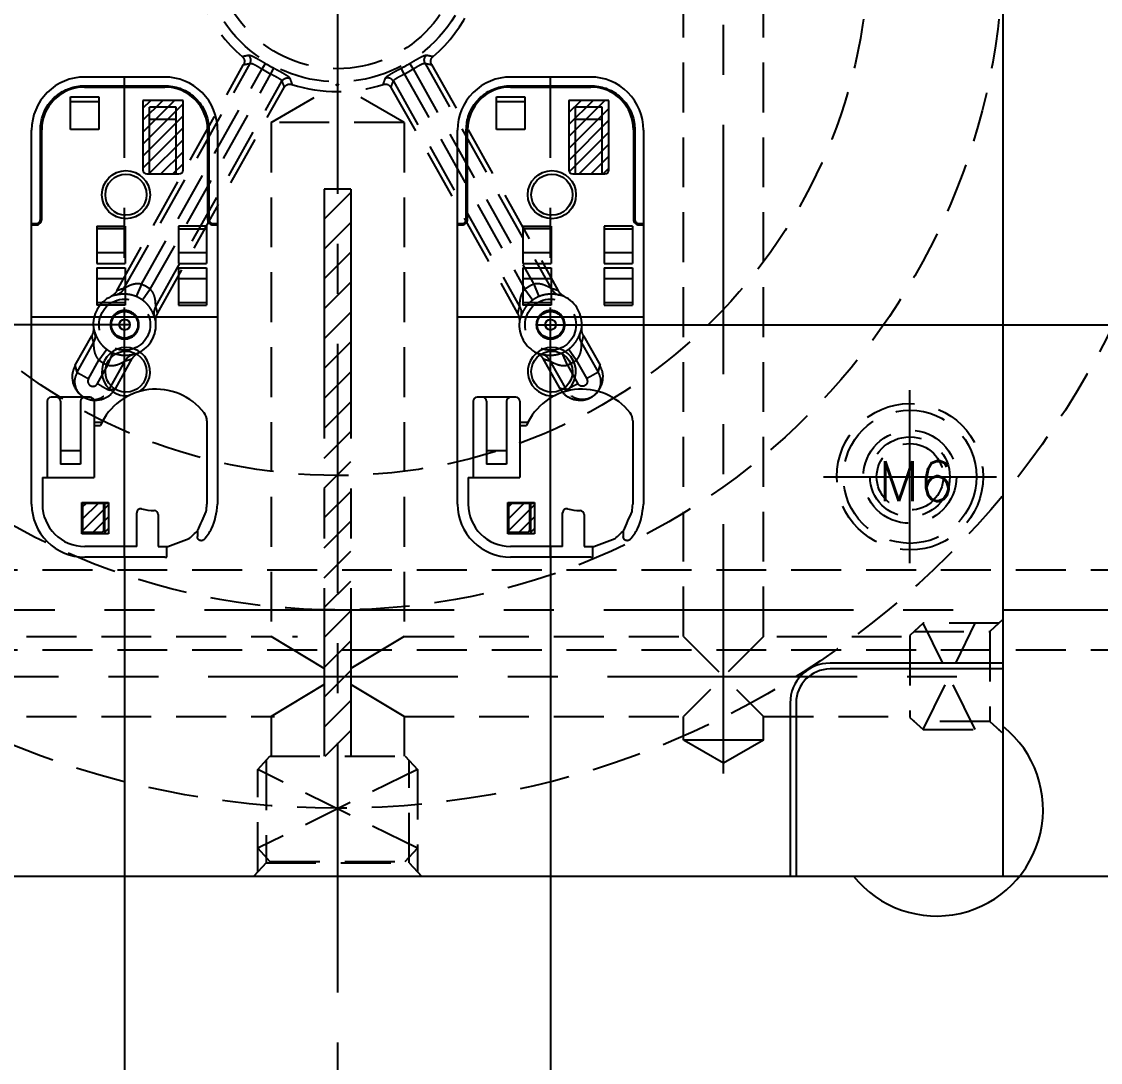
# Model space of a CAD drawing. Header units: millimetres. Extents: x -3459 to 4133, y -535 to 399.
# Drawn here: x 2421.7 to 2502.8, y -30.1 to 48.1 of the extents above; entities that cross this region are included whole.
import ezdxf

# ---------------------------------------------------------------- set-up
doc = ezdxf.new("R2010")
doc.units = ezdxf.units.MM
doc.header["$LTSCALE"] = 15
doc.linetypes.add('CENTER', pattern=[2, 1.25, -0.25, 0.25, -0.25])
doc.linetypes.add('DASHED2', pattern=[0.375, 0.25, -0.125])
for name, color, linetype in [('cl', 1, 'CENTER'), ('cool', 2, 'DASHED2'), ('COOL-1', 7, 'DASHED2'), ('DIM', 1, 'Continuous'), ('main', 4, 'Continuous'), ('PLASTIC', 3, 'Continuous'), ('SCREW', 6, 'DASHED2')]:
    doc.layers.add(name, color=color, linetype=linetype)
doc.styles.add('TXT', font='txt.shx')
doc.dimstyles.new('DIM-P4', dxfattribs={"dimtxt": 4, "dimasz": 3, "dimexe": 1.2, "dimexo": 0, "dimgap": 0.5, "dimtad": 0, "dimzin": 1, "dimdsep": 46, "dimtxsty": 'TXT', "dimcen": 0, "dimclrd": 256, "dimclre": 256, "dimclrt": 256, "dimazin": 0, "dimtfac": 1, "dimtmove": 0, "dimatfit": 3, "dimldrblk": 'CLOSEDBLANK', "dimfxl": 1, "dimtolj": 1, "dimtzin": 0, "dimarcsym": 0})
doc.dimstyles.new('DIM-P4-K', dxfattribs={"dimtxt": 4, "dimasz": 1, "dimexe": 1.2, "dimexo": 0, "dimgap": -0.5, "dimtad": 0, "dimzin": 1, "dimdsep": 46, "dimtxsty": 'TXT', "dimcen": 0, "dimclrd": 256, "dimclre": 256, "dimclrt": 256, "dimazin": 0, "dimtfac": 1, "dimtmove": 0, "dimatfit": 3, "dimldrblk": 'CLOSEDBLANK', "dimfxl": 1, "dimtolj": 1, "dimtzin": 0, "dimarcsym": 0})
pattern_1 = [(45, (2070.4854, 53.92964), (-0.4490128, 0.4490128), [])]

# ---------------------------------------------------------------- blocks, each defined once
blk = doc.blocks.new('A$C412B0363')
at = {"layer": 'cl', "linetype": 'CENTER'}
for p, q in [((-19.039, 35.954), (-19.039, -0.126)), ((-26.023, 17.913), (-12.054, 17.913))]:
    blk.add_line(p, q, dxfattribs=at)
at = {"layer": 'PLASTIC', "linetype": 'ByBlock'}
for p, q in [((-22.219, 35.951), (-22.219, 35.146)), ((-22.06, 35.954), (-16.041, 35.954)), ((-21.551, 35.15), (-22.06, 35.15)), ((-21.551, 32.753), (-21.551, 35.15)), ((-19.946, 35.15), (-19.946, 32.617)), ((-19.946, 35.15), (-16.039, 35.15)), ((-24.501, 33.989), (-24.501, 34.411)), ((-17.833, 31.845), (-17.833, 34.195)), ((-17.833, 34.195), (-15.834, 34.195)), ((-17.531, 31.85), (-17.531, 34.195)), ((-17.246, 34.111), (-15.873, 34.111)), ((-15.873, 34.111), (-15.845, 34.195)), ((-15.873, 31.884), (-15.873, 34.111)), ((-15.834, 34.195), (-15.834, 31.845)), ((-17.447, 31.884), (-17.447, 33.91)), ((-26.023, 3.862), (-26.023, 31.979)), ((-25.219, 25.719), (-25.219, 31.977)), ((-17.531, 31.85), (-17.833, 31.845)), ((-15.834, 31.845), (-17.833, 31.845)), ((-17.447, 31.884), (-17.531, 31.856)), ((-17.447, 31.884), (-15.873, 31.884)), ((-15.834, 31.845), (-15.873, 31.884)), ((-12.858, 29.972), (-12.858, 31.968)), ((-12.054, 31.966), (-12.054, 3.862)), ((-16.739, 24.243), (-16.739, 29.972)), ((-12.858, 29.972), (-16.739, 29.972)), ((-13.221, 24.243), (-13.221, 29.972)), ((-15.734, 24.243), (-15.734, 28.967)), ((-15.734, 28.967), (-14.226, 28.967)), ((-14.226, 24.243), (-14.226, 28.967)), ((-15.734, 27.971), (-14.226, 27.971)), ((-16.739, 26.06), (-17.224, 26.06)), ((-16.739, 25.818), (-17.339, 25.818)), ((-16.437, 23.942), (-13.523, 23.942)), ((-23.076, 17.011), (-25.197, 17.011)), ((-25.197, 14.213), (-25.197, 17.011)), ((-23.076, 16.809), (-25.197, 16.809)), ((-23.076, 14.213), (-23.076, 17.011)), ((-19.076, 14.213), (-19.076, 17.011)), ((-19.076, 17.011), (-16.956, 17.011)), ((-16.956, 16.809), (-19.076, 16.809)), ((-16.956, 14.213), (-16.956, 17.011)), ((-23.076, 15.02), (-25.197, 15.02)), ((-16.956, 15.02), (-19.076, 15.02)), ((-23.076, 14.213), (-25.197, 14.213)), ((-23.076, 13.878), (-25.197, 13.878)), ((-25.197, 11.08), (-25.197, 13.878)), ((-23.076, 11.08), (-23.076, 13.878)), ((-16.956, 14.213), (-19.076, 14.213)), ((-16.956, 13.878), (-19.076, 13.878)), ((-19.076, 11.08), (-19.076, 13.878)), ((-16.956, 11.08), (-16.956, 13.878)), ((-23.076, 13.071), (-25.197, 13.071)), ((-16.956, 13.071), (-19.076, 13.071)), ((-25.672, 10.98), (-26.023, 10.98)), ((-25.672, 10.88), (-26.023, 10.88)), ((-25.672, 10.98), (-25.672, 10.88)), ((-25.27, 10.578), (-25.37, 10.578)), ((-25.37, 3.841), (-25.37, 10.578)), ((-25.27, 3.841), (-25.27, 10.578)), ((-23.076, 11.282), (-25.197, 11.282)), ((-25.197, 11.08), (-23.076, 11.08)), ((-19.036, 11.282), (-16.956, 11.282)), ((-16.956, 11.08), (-19.036, 11.08)), ((-12.808, 10.578), (-12.707, 10.578)), ((-12.808, 10.578), (-12.808, 3.841)), ((-12.707, 10.578), (-12.707, 3.841)), ((-12.406, 10.98), (-12.406, 10.88)), ((-12.054, 10.98), (-12.406, 10.98)), ((-12.054, 10.88), (-12.406, 10.88)), ((-23.424, 6.859), (-23.424, 1.633)), ((-20.711, 7.161), (-23.123, 7.161)), ((-22.922, 7.161), (-22.922, 2.136)), ((-20.912, 7.161), (-20.912, 2.136)), ((-20.409, 1.633), (-20.409, 6.859)), ((-25.27, 3.837), (-25.37, 3.837)), ((-17.109, 3.827), (-14.968, 3.827)), ((-17.109, 1.364), (-17.109, 3.827)), ((-14.968, 3.827), (-14.968, 1.364)), ((-12.808, 3.837), (-12.707, 3.837)), ((-22.922, 3.07), (-20.912, 3.07)), ((-23.424, 1.633), (-20.409, 1.633)), ((-22.922, 2.136), (-20.912, 2.136)), ((-17.109, 1.736), (-14.968, 1.736)), ((-14.968, 1.364), (-17.109, 1.364)), ((-22.062, 0.628), (-22.062, 0.528)), ((-16.019, 0.628), (-22.058, 0.628)), ((-16.019, 0.528), (-22.058, 0.528)), ((-16.015, 0.628), (-16.015, 0.528)), ((-16.041, -0.126), (-22.036, -0.126))]:
    blk.add_line(p, q, dxfattribs=at)
for centre, radius in [((-19.139, 22.014), 1.548), ((-19.139, 8.718), 1.809), ((-19.139, 8.718), 1.548)]:
    blk.add_circle(centre, radius, dxfattribs=at)
for centre, radius, start, end in [((-22.06, 32.107), 3.847, 90, 92.3767), ((-16.039, 31.968), 3.985, 359.97221, 90.02787), ((-22.06, 32.107), 3.043, 90, 94.40105), ((-16.039, 31.968), 3.181, 0, 90), ((-21.25, 32.753), 0.301, 180, 268.22339), ((-21.4, 27.893), 4.561, 76.28026, 88.22339), ((-20.247, 32.617), 0.301, 256.28026, 0), ((-21.4, 27.893), 4.561, 217.6887, 336.30366), ((-24.214, 25.719), 1.005, 180, 217.6887), ((-19.139, 22.014), 1.809, 124.66269, 97.41233), ((-16.437, 24.243), 0.301, 180, 270), ((-16.035, 24.243), 0.301, 270, 360), ((-13.925, 24.243), 0.301, 180, 270), ((-13.523, 24.243), 0.301, 270, 360), ((-25.672, 10.578), 0.402, 359.99996, 90), ((-25.672, 10.578), 0.301, 359.99995, 90), ((-12.406, 10.578), 0.402, 90, 180.00004), ((-12.406, 10.578), 0.301, 90, 180.00005), ((-23.123, 6.859), 0.301, 90, 180), ((-20.711, 6.859), 0.301, 0, 90), ((-22.038, 3.86), 3.985, 179.97192, 270.02816), ((-22.059, 3.839), 3.21, 179.96605, 270.0122), ((-16.039, 3.86), 3.985, 269.97192, 0.02816), ((-16.019, 3.839), 3.21, 269.9878, 0.03395)]:
    blk.add_arc(centre, radius, start, end, dxfattribs=at)
for points in [[(-22.293, 35.141), (-23.897, 34.559)], [(-25.029, 34.61), (-25.57, 33.818), (-26.023, 31.979)], [(-25.029, 34.61), (-24.949, 34.675), (-24.852, 34.709), (-24.747, 34.708), (-24.648, 34.67), (-24.569, 34.602), (-24.518, 34.512), (-24.501, 34.411)], [(-23.897, 34.559), (-24.536, 33.945)], [(-17.447, 33.91), (-17.437, 33.972), (-17.408, 34.028), (-17.364, 34.072), (-17.308, 34.101), (-17.246, 34.111)], [(-24.536, 33.945), (-25.169, 32.522)], [(-25.169, 32.522), (-25.219, 31.977)], [(-19.039, 19.561), (-19.309, 19.526), (-19.563, 19.424), (-19.78, 19.264), (-19.944, 19.065), (-20.052, 18.843), (-20.106, 18.607), (-20.106, 18.365), (-20.052, 18.129), (-19.944, 17.908), (-19.78, 17.709), (-19.563, 17.549), (-19.309, 17.447), (-19.039, 17.412)], [(-19.039, 17.412), (-18.768, 17.447), (-18.514, 17.549), (-18.297, 17.709), (-18.133, 17.908), (-18.025, 18.129), (-17.971, 18.365), (-17.971, 18.607), (-18.025, 18.843), (-18.133, 19.065), (-18.297, 19.264), (-18.514, 19.424), (-18.768, 19.526), (-19.039, 19.561)], [(-22.058, 0.528), (-22.63, 0.578), (-23.186, 0.726), (-23.711, 0.97), (-24.186, 1.302), (-24.597, 1.713), (-24.929, 2.189), (-25.172, 2.713), (-25.32, 3.269), (-25.37, 3.841)], [(-12.707, 3.841), (-12.757, 3.267), (-12.906, 2.71), (-13.149, 2.186), (-13.48, 1.713), (-13.888, 1.304), (-14.362, 0.972), (-14.885, 0.728), (-15.444, 0.578), (-16.019, 0.528)]]:
    blk.add_spline(points, degree=3, dxfattribs=at)
blk = doc.blocks.new('*D175')
at = {"layer": 'DEFPOINTS', "color": 0}
for p in [(2445.485, 53.93), (2495.485, -16.07), (2575.485, -16.07)]:
    blk.add_point(p, dxfattribs=at)
at = {"layer": 'DIM', "lineweight": -2}
blk.add_line((2495.485, -16.07), (2575.485, -16.07), dxfattribs=at)
at = {"layer": 'DIM', "insert": (2582.985, -16.07), "char_height": 4, "attachment_point": 5, "style": 'TXT'}
blk.add_mtext('\\A1;70.00', dxfattribs=at)
blk = doc.blocks.new('_ClosedBlank')
at = {"color": 0, "linetype": 'ByBlock', "lineweight": -2}
for p, q in [((-1, 0.167), (0, 0)), ((-1, 0.167), (-1, -0.167)), ((0, 0), (-1, -0.167))]:
    blk.add_line(p, q, dxfattribs=at)
blk = doc.blocks.new('*D177')
at = {"layer": 'DEFPOINTS', "color": 0}
for p in [(2445.485, 53.93), (2315.485, 38.93), (2346.185, 38.93)]:
    blk.add_point(p, dxfattribs=at)
at = {"layer": 'DIM', "lineweight": -2}
blk.add_line((2346.185, 38.93), (2315.485, 38.93), dxfattribs=at)
at = {"layer": 'DIM', "insert": (2308.319, 38.93), "char_height": 4, "attachment_point": 5, "style": 'TXT'}
blk.add_mtext('\\A1;15.00', dxfattribs=at)
blk = doc.blocks.new('*D178')
at = {"layer": 'DEFPOINTS', "color": 0}
for p in [(2445.485, 53.93), (2536.989, -44.074), (2575.485, -44.074)]:
    blk.add_point(p, dxfattribs=at)
at = {"layer": 'DIM', "lineweight": -2}
blk.add_line((2536.989, -44.074), (2575.485, -44.074), dxfattribs=at)
at = {"layer": 'DIM', "insert": (2583.319, -44.074), "char_height": 4, "attachment_point": 5, "style": 'TXT'}
blk.add_mtext('\\A1;98.00', dxfattribs=at)
blk = doc.blocks.new('*D179')
at = {"layer": 'DEFPOINTS', "color": 0}
for p in [(2445.485, 53.93), (2530.489, -50.574), (2530.489, -101.07)]:
    blk.add_point(p, dxfattribs=at)
at = {"layer": 'DIM', "lineweight": -2}
blk.add_line((2530.489, -50.574), (2530.489, -101.07), dxfattribs=at)
at = {"layer": 'DIM', "insert": (2530.489, -108.904), "char_height": 4, "attachment_point": 5, "rotation": 90, "style": 'TXT'}
blk.add_mtext('\\A1;85.00', dxfattribs=at)
blk = doc.blocks.new('*D180')
at = {"layer": 'DEFPOINTS', "color": 0}
for p in [(2445.485, 53.93), (2576.016, -35.45), (2508.482, -41.071)]:
    blk.add_point(p, dxfattribs=at)
at = {"layer": 'DIM', "lineweight": -2}
for p, q in [((2564.016, -41.071), (2570.016, -35.45)), ((2570.016, -35.45), (2576.016, -35.45)), ((2508.482, -41.071), (2564.016, -41.071))]:
    blk.add_line(p, q, dxfattribs=at)
at = {"layer": 'DIM', "insert": (2583.849, -35.45), "char_height": 4, "attachment_point": 5, "style": 'TXT'}
blk.add_mtext('\\A1;95.00', dxfattribs=at)
blk = doc.blocks.new('*D181')
at = {"layer": 'DEFPOINTS', "color": 0, "linetype": 'ByBlock'}
for p in [(2445.485, 53.93), (2498.482, -51.071), (2498.482, -101.07)]:
    blk.add_point(p, dxfattribs=at)
at = {"layer": 'DIM', "linetype": 'ByBlock', "lineweight": -2}
for p, q in [((2498.482, -51.071), (2498.482, -101.07)), ((2500.982, -101.07), (2495.982, -101.07)), ((2495.982, -101.07), (2495.982, -116.737)), ((2500.982, -116.737), (2500.982, -101.07)), ((2495.982, -116.737), (2500.982, -116.737))]:
    blk.add_line(p, q, dxfattribs=at)
at = {"layer": 'DIM', "linetype": 'ByBlock', "insert": (2498.482, -108.904), "char_height": 4, "attachment_point": 5, "rotation": 90, "style": 'TXT'}
blk.add_mtext('\\A1;53.00', dxfattribs=at)
blk = doc.blocks.new('*D182')
at = {"layer": 'DEFPOINTS', "color": 0}
for p in [(2445.485, 53.93), (2392.488, -51.071), (2392.488, -101.07)]:
    blk.add_point(p, dxfattribs=at)
at = {"layer": 'DIM', "lineweight": -2}
blk.add_line((2392.488, -51.071), (2392.488, -101.07), dxfattribs=at)
at = {"layer": 'DIM', "insert": (2392.488, -108.904), "char_height": 4, "attachment_point": 5, "rotation": 90, "style": 'TXT'}
blk.add_mtext('\\A1;53.00', dxfattribs=at)
blk = doc.blocks.new('*D183')
at = {"layer": 'DEFPOINTS', "color": 0}
for p in [(2445.485, 53.93), (2315.485, -44.074), (2353.982, -44.074)]:
    blk.add_point(p, dxfattribs=at)
at = {"layer": 'DIM', "lineweight": -2}
blk.add_line((2353.982, -44.074), (2315.485, -44.074), dxfattribs=at)
at = {"layer": 'DIM', "insert": (2307.652, -44.074), "char_height": 4, "attachment_point": 5, "style": 'TXT'}
blk.add_mtext('\\A1;98.00', dxfattribs=at)
blk = doc.blocks.new('*D184')
at = {"layer": 'DEFPOINTS', "color": 0}
for p in [(2445.485, 53.93), (2360.482, -50.574), (2360.482, -101.07)]:
    blk.add_point(p, dxfattribs=at)
at = {"layer": 'DIM', "lineweight": -2}
blk.add_line((2360.482, -50.574), (2360.482, -101.07), dxfattribs=at)
at = {"layer": 'DIM', "insert": (2360.482, -108.904), "char_height": 4, "attachment_point": 5, "rotation": 90, "style": 'TXT'}
blk.add_mtext('\\A1;85.00', dxfattribs=at)
blk = doc.blocks.new('*D185')
at = {"layer": 'DEFPOINTS', "color": 0}
for p in [(2445.485, 53.93), (2315.485, -55.07), (2327.985, -55.07)]:
    blk.add_point(p, dxfattribs=at)
at = {"layer": 'DIM', "lineweight": -2}
blk.add_line((2327.985, -55.07), (2315.485, -55.07), dxfattribs=at)
at = {"layer": 'DIM', "insert": (2306.652, -55.07), "char_height": 4, "attachment_point": 5, "style": 'TXT'}
blk.add_mtext('\\A1;109.00', dxfattribs=at)
blk = doc.blocks.new('*D186')
at = {"layer": 'DEFPOINTS', "color": 0}
for p in [(2445.485, 53.93), (2315.146, -37.78), (2385.988, -41.071)]:
    blk.add_point(p, dxfattribs=at)
at = {"layer": 'DIM', "lineweight": -2}
for p, q in [((2321.146, -37.78), (2315.146, -37.78)), ((2327.146, -41.071), (2321.146, -37.78)), ((2385.988, -41.071), (2327.146, -41.071))]:
    blk.add_line(p, q, dxfattribs=at)
at = {"layer": 'DIM', "insert": (2307.313, -37.78), "char_height": 4, "attachment_point": 5, "style": 'TXT'}
blk.add_mtext('\\A1;95.00', dxfattribs=at)
blk = doc.blocks.new('*D187')
at = {"layer": 'DEFPOINTS', "color": 0}
for p in [(2445.485, 53.93), (2470.485, -56.07), (2575.485, -56.07)]:
    blk.add_point(p, dxfattribs=at)
at = {"layer": 'DIM', "lineweight": -2}
blk.add_line((2470.485, -56.07), (2575.485, -56.07), dxfattribs=at)
at = {"layer": 'DIM', "insert": (2583.652, -56.07), "char_height": 4, "attachment_point": 5, "style": 'TXT'}
blk.add_mtext('\\A1;110.00', dxfattribs=at)
blk = doc.blocks.new('*D189')
at = {"layer": 'DEFPOINTS', "color": 0}
for p in [(2445.485, 53.93), (2545.485, 3.93), (2575.485, 3.93)]:
    blk.add_point(p, dxfattribs=at)
at = {"layer": 'DIM', "lineweight": -2}
blk.add_line((2545.485, 3.93), (2575.485, 3.93), dxfattribs=at)
at = {"layer": 'DIM', "insert": (2582.985, 3.93), "char_height": 4, "attachment_point": 5, "style": 'TXT'}
blk.add_mtext('\\A1;50.00', dxfattribs=at)
blk = doc.blocks.new('*D192')
at = {"layer": 'DEFPOINTS', "color": 0}
for p in [(2445.485, 53.93), (2370.485, 27.872), (2370.485, -101.07)]:
    blk.add_point(p, dxfattribs=at)
at = {"layer": 'DIM', "lineweight": -2}
blk.add_line((2370.485, 27.872), (2370.485, -101.07), dxfattribs=at)
at = {"layer": 'DIM', "insert": (2370.485, -108.904), "char_height": 4, "attachment_point": 5, "rotation": 90, "style": 'TXT'}
blk.add_mtext('\\A1;75.00', dxfattribs=at)
blk = doc.blocks.new('*D193')
at = {"layer": 'DEFPOINTS', "color": 0}
for p in [(2445.485, 53.93), (2520.485, 27.872), (2520.485, -101.07)]:
    blk.add_point(p, dxfattribs=at)
at = {"layer": 'DIM', "lineweight": -2}
blk.add_line((2520.485, 27.872), (2520.485, -101.07), dxfattribs=at)
at = {"layer": 'DIM', "insert": (2520.485, -108.904), "char_height": 4, "attachment_point": 5, "rotation": 90, "style": 'TXT'}
blk.add_mtext('\\A1;75.00', dxfattribs=at)
blk = doc.blocks.new('*D196')
at = {"layer": 'DEFPOINTS', "color": 0, "linetype": 'ByBlock'}
for p in [(2445.485, 53.93), (2460.486, 25.357), (2575.485, 25.357)]:
    blk.add_point(p, dxfattribs=at)
at = {"layer": 'DIM', "linetype": 'ByBlock', "lineweight": -2}
for p, q in [((2592.485, 27.857), (2575.485, 27.857)), ((2575.485, 27.857), (2575.485, 22.857)), ((2592.485, 22.857), (2592.485, 27.857)), ((2460.486, 25.357), (2575.485, 25.357)), ((2575.485, 22.857), (2592.485, 22.857))]:
    blk.add_line(p, q, dxfattribs=at)
at = {"layer": 'DIM', "linetype": 'ByBlock', "insert": (2583.985, 25.357), "char_height": 4, "attachment_point": 5, "style": 'TXT'}
blk.add_mtext('\\A1;28.57', dxfattribs=at)
blk = doc.blocks.new('*D197')
at = {"layer": 'DEFPOINTS', "color": 0}
for p in [(2445.485, 53.93), (2315.485, 25.357), (2429.886, 25.357)]:
    blk.add_point(p, dxfattribs=at)
at = {"layer": 'DIM', "lineweight": -2}
blk.add_line((2429.886, 25.357), (2315.485, 25.357), dxfattribs=at)
at = {"layer": 'DIM', "insert": (2306.985, 25.357), "char_height": 4, "attachment_point": 5, "style": 'TXT'}
blk.add_mtext('\\A1;28.57', dxfattribs=at)
blk = doc.blocks.new('*D201')
at = {"layer": 'DEFPOINTS', "color": 0, "linetype": 'ByBlock'}
for p in [(2445.485, 53.93), (2429.485, 7.89), (2429.485, -101.07)]:
    blk.add_point(p, dxfattribs=at)
at = {"layer": 'DIM', "linetype": 'ByBlock', "lineweight": -2}
for p, q in [((2429.485, 7.89), (2429.485, -101.07)), ((2431.985, -101.07), (2426.985, -101.07)), ((2426.985, -101.07), (2426.985, -115.404)), ((2431.985, -115.404), (2431.985, -101.07)), ((2426.985, -115.404), (2431.985, -115.404))]:
    blk.add_line(p, q, dxfattribs=at)
at = {"layer": 'DIM', "linetype": 'ByBlock', "insert": (2429.485, -108.237), "char_height": 4, "attachment_point": 5, "rotation": 90, "style": 'TXT'}
blk.add_mtext('\\A1;16.00', dxfattribs=at)
blk = doc.blocks.new('*D202')
at = {"layer": 'DEFPOINTS', "color": 0}
for p in [(2445.485, 53.93), (2461.485, 8.694), (2461.485, -101.07)]:
    blk.add_point(p, dxfattribs=at)
at = {"layer": 'DIM', "lineweight": -2}
blk.add_line((2461.485, 8.694), (2461.485, -101.07), dxfattribs=at)
at = {"layer": 'DIM', "insert": (2461.485, -108.237), "char_height": 4, "attachment_point": 5, "rotation": 90, "style": 'TXT'}
blk.add_mtext('\\A1;16.00', dxfattribs=at)

msp = doc.modelspace()

# ---------------------------------------------------------------- hatches: boundary and pattern name
at = {"layer": 'cool', "linetype": 'ByBlock'}
h = msp.add_hatch(dxfattribs=at)
h.set_pattern_fill('ANSI31', color=256, scale=0.5, style=0)
edge = h.paths.add_edge_path()
edge.add_line((2446.4854, 35.5518), (2444.4854, 35.5518))
edge.add_line((2444.4854, 35.5518), (2444.4854, -7.0704))
edge.add_line((2446.4854, 35.5518), (2446.4854, -7.0704))
at = {"layer": 'main', "linetype": 'ByBlock'}
h = msp.add_hatch(dxfattribs=at)
h.set_pattern_fill('ANSI31', color=256, scale=0.2, style=0)
h.set_pattern_definition(pattern_1)
edge = h.paths.add_edge_path()
edge.add_line((2433.871, 42.2107), (2430.856, 42.2107))
edge.add_line((2430.856, 42.2107), (2430.856, 36.9847))
edge.add_arc((2431.1575, 36.9847), 0.3015, 180, 270)
edge.add_line((2431.1575, 36.6832), (2433.5695, 36.6832))
edge.add_arc((2433.5695, 36.9847), 0.3015, 270, 360)
edge.add_line((2433.871, 36.9847), (2433.871, 42.2107))
h = msp.add_hatch(dxfattribs=at)
h.set_pattern_fill('ANSI31', color=256, scale=0.2, style=0)
h.set_pattern_definition(pattern_1)
edge = h.paths.add_edge_path()
edge.add_line((2465.871, 36.9847), (2465.871, 42.2107))
edge.add_line((2465.871, 42.2107), (2462.856, 42.2107))
edge.add_line((2462.856, 42.2107), (2462.856, 36.9847))
edge.add_arc((2463.1575, 36.9847), 0.3015, 180, 270)
edge.add_line((2463.1575, 36.6832), (2465.5695, 36.6832))
edge.add_arc((2465.5695, 36.9847), 0.3015, 270, 360)
h = msp.add_hatch(dxfattribs=at)
h.set_pattern_fill('ANSI31', color=256, scale=0.2, style=0)
h.set_pattern_definition([(225, (2820.3872, 52.8107), (0.4490128, -0.4490128), [])])
h.paths.add_polyline_path([(2428.2793, 9.6487), (2426.3196, 9.6487), (2426.3196, 11.9602), (2428.2793, 11.9602)])
edge = h.paths.add_edge_path()
edge.add_line((2428.1811, 10.8412), (2426.2214, 10.8412))
h = msp.add_hatch(dxfattribs=at)
h.set_pattern_fill('ANSI31', color=256, scale=0.2, style=0)
h.set_pattern_definition([(225, (2852.3872, 52.8107), (0.4490128, -0.4490128), [])])
h.paths.add_polyline_path([(2460.2793, 9.6487), (2458.3196, 9.6487), (2458.3196, 11.9602), (2460.2793, 11.9602)])
edge = h.paths.add_edge_path()
edge.add_line((2460.1811, 10.8412), (2458.2214, 10.8412))

# ---------------------------------------------------------------- linework, layer by layer
at = {"layer": 'cl'}
msp.add_line((2445.4854, 203.9296), (2445.4854, -96.0704), dxfattribs=at)
at = {"layer": 'cool', "linetype": 'CENTER'}
for p, q in [((2474.4854, -8.3704), (2474.4854, 123.9296)), ((2444.4854, 35.5518), (2444.4854, -7.0704)), ((2446.4854, 35.5518), (2446.4854, -7.0704)), ((2405.7709, -1.0704), (2495.4854, -1.0704)), ((2477.4854, -5.8533), (2471.4854, -5.8533)), ((2471.5341, -5.8533), (2474.4854, -7.5572)), ((2477.4854, -5.8533), (2474.4854, -7.5853))]:
    msp.add_line(p, q, dxfattribs=at)
at = {"layer": 'cool'}
for p, q in [((2471.4854, 1.9296), (2471.4854, 105.9296)), ((2477.4854, 1.9296), (2477.4854, 105.9296)), ((2440.4854, 40.5471), (2445.4854, 43.4339)), ((2450.4854, 40.5471), (2445.4854, 43.4339)), ((2450.4854, 40.5471), (2440.4854, 40.5471)), ((2440.4854, 40.5471), (2440.4854, 1.9296)), ((2450.4854, 40.5471), (2450.4854, 1.9296)), ((2446.4854, 35.5518), (2444.4854, 35.5518)), ((2489.4854, 2.9281), (2488.4854, 2.0081)), ((2489.4854, -5.0689), (2493.3854, 2.9281)), ((2495.1854, 2.9281), (2489.4854, 2.9281)), ((2493.3854, -5.0689), (2489.4854, 2.9281)), ((2495.4854, 3.2281), (2494.4854, 2.3081)), ((2416.4854, 1.9296), (2440.4854, 1.9296)), ((2442.09, 1.9296), (2442.4854, 1.9296)), ((2450.4854, 1.9296), (2471.4854, 1.9296)), ((2477.4854, 1.9296), (2471.4854, -4.0704)), ((2471.4854, 1.9296), (2477.4854, -4.0704)), ((2478.4854, 1.9296), (2488.4854, 1.9296)), ((2488.4854, 2.0081), (2488.4854, -4.1489)), ((2488.7854, 2.3081), (2494.4854, 2.3081)), ((2494.4854, 2.3081), (2494.4854, -4.4489)), ((2416.4854, -4.0704), (2440.7439, -4.0704)), ((2440.4854, -4.0704), (2440.4854, -7.0704)), ((2450.4854, -4.0704), (2471.4854, -4.0704)), ((2450.4854, -4.0704), (2450.4854, -7.0704)), ((2471.4854, -5.8533), (2471.4854, -4.0704)), ((2477.4854, -4.0704), (2488.4854, -4.0704)), ((2477.4854, -5.8533), (2477.4854, -4.0704)), ((2488.4854, -4.1489), (2489.4854, -5.0689)), ((2494.4854, -4.4489), (2488.7854, -4.4489)), ((2494.4854, -4.4489), (2495.4854, -5.3689)), ((2489.4854, -5.0689), (2495.1854, -5.0689)), ((2439.4869, -8.0704), (2440.4069, -7.0704)), ((2440.4069, -7.0704), (2450.5639, -7.0704)), ((2450.5639, -7.0704), (2451.4839, -8.0704)), ((2451.4839, -8.0704), (2439.4869, -13.9704)), ((2439.4869, -15.7704), (2439.4869, -8.0704)), ((2451.4839, -13.9704), (2439.4869, -8.0704)), ((2440.1069, -7.3704), (2440.1069, -15.0704)), ((2450.8639, -15.0704), (2450.8639, -7.3704)), ((2451.4839, -8.0704), (2451.4839, -15.7704)), ((2439.4869, -13.9704), (2440.4069, -14.9704)), ((2450.5639, -14.9704), (2451.4839, -13.9704)), ((2440.1069, -15.0704), (2439.1869, -16.0704)), ((2440.1069, -15.0704), (2450.8639, -15.0704)), ((2440.4069, -14.9704), (2450.5639, -14.9704)), ((2450.8639, -15.0704), (2451.7839, -16.0704))]:
    msp.add_line(p, q, dxfattribs=at)
at = {"layer": 'cool', "linetype": 'ByBlock'}
for p, q in [((2444.4854, -0.4704), (2440.4854, 1.9296)), ((2450.4854, 1.9296), (2446.4854, -0.4704)), ((2444.4854, -1.6704), (2440.4854, -4.0704)), ((2450.4854, -4.0704), (2446.4854, -1.6704))]:
    msp.add_line(p, q, dxfattribs=at)
at = {"layer": 'COOL-1'}
for p, q in [((2361.4423, 6.9296), (2529.5285, 6.9296)), ((2361.4423, 0.9296), (2529.5285, 0.9296))]:
    msp.add_line(p, q, dxfattribs=at)
at = {"layer": 'COOL-1', "linetype": 'CENTER'}
msp.add_line((2345.4854, 3.9296), (2545.4854, 3.9296), dxfattribs=at)
at = {"layer": 'main', "linetype": 'DASHED2'}
for p, q in [((2428.907, 27.9081), (2438.4233, 44.8995)), ((2429.4351, 28.0667), (2438.9138, 44.9908)), ((2439.807, 44.5702), (2440.0624, 44.9912)), ((2440.4735, 44.1971), (2440.6989, 44.6348)), ((2450.4992, 44.198), (2450.2737, 44.6358)), ((2451.1656, 44.5713), (2450.9101, 44.9923)), ((2452.0587, 44.9922), (2461.5386, 28.0659)), ((2452.5491, 44.9009), (2462.0672, 27.9065)), ((2430.7474, 28.3944), (2439.807, 44.5702)), ((2431.4138, 28.0211), (2440.4735, 44.1971)), ((2450.4992, 44.198), (2459.5588, 28.0224)), ((2451.1656, 44.5713), (2460.2254, 28.3952)), ((2431.82, 26.731), (2441.2989, 43.6554)), ((2431.9606, 26.1978), (2441.4772, 43.1895)), ((2449.4956, 43.1902), (2459.0105, 26.2015)), ((2449.674, 43.6562), (2459.1516, 26.7339)), ((2430.7474, 28.3944), (2430.3635, 27.4711)), ((2460.2254, 28.3952), (2460.6087, 27.4717)), ((2431.4138, 28.0211), (2430.8272, 27.2114)), ((2459.5588, 28.0224), (2460.1449, 27.2123)), ((2425.7705, 22.3079), (2427.0102, 24.5213)), ((2463.961, 24.525), (2465.2022, 22.3089)), ((2425.9147, 21.781), (2427.1508, 23.9881)), ((2427.557, 22.698), (2428.1436, 23.5077)), ((2463.4155, 22.6993), (2462.8284, 23.5086)), ((2463.8208, 23.9911), (2465.058, 21.7821)), ((2426.7748, 21.3014), (2427.557, 22.698)), ((2428.2234, 22.3248), (2428.6073, 23.248)), ((2428.8241, 20.5976), (2430.0638, 22.8111)), ((2460.9103, 22.8095), (2462.1485, 20.5986)), ((2462.7493, 22.3256), (2462.3648, 23.2486)), ((2463.4155, 22.6993), (2464.1981, 21.3021)), ((2425.9147, 21.781), (2425.7705, 22.3079)), ((2427.4501, 20.944), (2428.2234, 22.3248)), ((2428.2996, 20.4453), (2429.5357, 22.6524)), ((2461.438, 22.6516), (2462.6731, 20.4464)), ((2462.7493, 22.3256), (2463.5424, 20.9096)), ((2465.058, 21.7821), (2465.2022, 22.3089)), ((2428.2996, 20.4453), (2428.8241, 20.5976)), ((2462.6731, 20.4464), (2462.1485, 20.5986))]:
    msp.add_line(p, q, dxfattribs=at)
at = {"layer": 'main', "linetype": 'ByBlock'}
for p, q in [((2433.871, 42.2107), (2430.856, 42.2107)), ((2430.856, 42.2107), (2430.856, 36.9847)), ((2433.871, 36.9847), (2433.871, 42.2107)), ((2465.871, 42.2107), (2462.856, 42.2107)), ((2462.856, 42.2107), (2462.856, 36.9847)), ((2465.871, 36.9847), (2465.871, 42.2107)), ((2431.1575, 36.6832), (2433.5695, 36.6832)), ((2463.1575, 36.6832), (2465.5695, 36.6832)), ((2495.4854, -0.0704), (2482.4854, -0.0704)), ((2495.4854, -0.5104), (2482.4854, -0.5104)), ((2479.4854, -3.0704), (2479.4854, -16.0704)), ((2479.9254, -3.0704), (2479.9254, -16.0704))]:
    msp.add_line(p, q, dxfattribs=at)
for points in [[(2395.4854, -16.0704), (2495.4854, -16.0704), (2495.4854, 123.9296), (2395.4854, 123.9296)], [(2428.2793, 9.6487), (2426.3196, 9.6487), (2426.3196, 11.9602), (2428.2793, 11.9602)], [(2460.2793, 9.6487), (2458.3196, 9.6487), (2458.3196, 11.9602), (2460.2793, 11.9602)]]:
    msp.add_lwpolyline(points, close=True, dxfattribs=at)
at = {"layer": 'main', "linetype": 'DASHED2'}
for centre, radius in [((2445.4854, 53.9296), 64.9), ((2445.4854, 53.9296), 50), ((2445.4854, 53.9296), 39.9), ((2445.4854, 53.9296), 10.3207), ((2445.4854, 53.9296), 9.3359), ((2429.4854, 25.3596), 1.92), ((2461.4854, 25.3596), 1.92)]:
    msp.add_circle(centre, radius, dxfattribs=at)
at = {"layer": 'main', "linetype": 'ByBlock'}
for centre, radius in [((2429.4865, 25.3574), 1), ((2461.4865, 25.3574), 1), ((2429.4865, 25.3574), 0.4), ((2461.4865, 25.3574), 0.4)]:
    msp.add_circle(centre, radius, dxfattribs=at)
at = {"layer": 'main', "linetype": 'DASHED2'}
for centre, radius, start, end in [((2445.4854, 53.9296), 11.0566, 130.442371, 229.557629), ((2445.4854, 53.9296), 11.0566, 310.453223, 49.557629), ((2445.4854, 53.9296), 10.4548, 238.754387, 242.753), ((2445.4854, 53.9296), 10.4548, 297.258237, 301.25685), ((2445.4854, 53.9296), 10.9472, 238.754387, 242.753), ((2445.4854, 53.9296), 10.9472, 297.258237, 301.25685), ((2445.4854, 53.9296), 11.0566, 251.949373, 288.061478), ((2429.4854, 25.3596), 3.2867, 54.075163, 67.420987), ((2461.4854, 25.3596), 3.2867, 112.541351, 125.887178), ((2429.4854, 25.3596), 2.3564, 116.139434, 185.356753), ((2429.4854, 25.3596), 2.2869, 54.075163, 67.420987), ((2461.4854, 25.3596), 2.2869, 112.541351, 125.887178), ((2461.4854, 25.3596), 2.3564, 354.707694, 63.796156), ((2429.4854, 25.3596), 2.3564, 296.139363, 5.356847), ((2461.4854, 25.3596), 2.3564, 174.578809, 243.925041), ((2429.4854, 25.3596), 2.2869, 234.075163, 247.420987), ((2461.4854, 25.3596), 2.2869, 292.616671, 305.962498), ((2429.4854, 25.3596), 3.2867, 234.075163, 247.420987), ((2461.4854, 25.3596), 3.2867, 292.616671, 305.962498)]:
    msp.add_arc(centre, radius, start, end, dxfattribs=at)
at = {"layer": 'main', "linetype": 'ByBlock'}
for centre, radius, start, end in [((2431.1575, 36.9847), 0.3015, 180, 270), ((2433.5695, 36.9847), 0.3015, 270, 0), ((2463.1575, 36.9847), 0.3015, 180, 270), ((2465.5695, 36.9847), 0.3015, 270, 0), ((2482.4854, -3.0704), 3, 90, 180), ((2482.4854, -3.0704), 2.56, 90, 180), ((2490.4854, -11.0704), 8, 218.682187, 51.317813)]:
    msp.add_arc(centre, radius, start, end, dxfattribs=at)
at = {"layer": 'main', "linetype": 'DASHED2'}
for points in [[(2438.3131, 45.5148), (2438.4753, 45.5479), (2438.6353, 45.5813), (2438.7929, 45.615)], [(2438.3131, 45.5148), (2438.4463, 45.3353), (2438.4861, 45.1161), (2438.4233, 44.8995)], [(2438.7929, 45.615), (2438.9682, 45.5849), (2439.22, 45.473), (2439.504, 45.32), (2439.7917, 45.1535), (2440.0624, 44.9912)], [(2438.9138, 44.9908), (2438.9716, 45.2098), (2438.9283, 45.4333), (2438.7929, 45.6149)], [(2450.9101, 44.9923), (2451.1795, 45.1538), (2451.4664, 45.32), (2451.7507, 45.4734), (2452.0031, 45.5857), (2452.1795, 45.6163)], [(2452.0587, 44.9922), (2452.0009, 45.2112), (2452.0442, 45.4347), (2452.1795, 45.6163)], [(2452.1795, 45.6163), (2452.3421, 45.5815), (2452.502, 45.5482), (2452.6593, 45.5162)], [(2452.5491, 44.9009), (2452.4865, 45.1153), (2452.5252, 45.3344), (2452.6592, 45.5162)], [(2438.4233, 44.8995), (2438.589, 44.9295), (2438.7525, 44.96), (2438.9138, 44.9908)], [(2438.9138, 44.9908), (2439.0441, 44.9846), (2439.2225, 44.9118), (2439.4204, 44.8051), (2439.6198, 44.6865), (2439.807, 44.5702)], [(2440.6989, 44.6348), (2440.9773, 44.4895), (2441.269, 44.3317), (2441.5483, 44.1694), (2441.776, 44.0129), (2441.8942, 43.8785)], [(2449.0786, 43.8792), (2449.1959, 44.0129), (2449.4228, 44.1692), (2449.7016, 44.3314), (2449.9939, 44.4897), (2450.2737, 44.6358)], [(2451.1656, 44.5713), (2451.3518, 44.6871), (2451.5507, 44.8055), (2451.7488, 44.9125), (2451.9277, 44.9857), (2452.0587, 44.9922)], [(2452.0587, 44.9922), (2452.225, 44.9604), (2452.3885, 44.93), (2452.5491, 44.9009)], [(2440.4735, 44.1971), (2440.6695, 44.0988), (2440.8743, 43.9911), (2441.0691, 43.878), (2441.2249, 43.7637), (2441.2989, 43.6554)], [(2441.2989, 43.6554), (2441.4554, 43.8191), (2441.6686, 43.899), (2441.8942, 43.8785)], [(2441.8942, 43.8785), (2441.9484, 43.7245), (2442.0035, 43.5707), (2442.0594, 43.4171)], [(2448.9134, 43.4178), (2448.9692, 43.5714), (2449.0243, 43.7252), (2449.0786, 43.8792)], [(2449.674, 43.6562), (2449.5174, 43.8198), (2449.3042, 43.8997), (2449.0786, 43.8791)], [(2449.674, 43.6562), (2449.7473, 43.764), (2449.9026, 43.8781), (2450.097, 43.9911), (2450.3023, 44.0992), (2450.4992, 44.198)], [(2441.2989, 43.6554), (2441.3576, 43.4999), (2441.417, 43.3446), (2441.4772, 43.1895)], [(2441.4772, 43.1895), (2441.6273, 43.3549), (2441.8345, 43.4365), (2442.0594, 43.4171)], [(2448.9134, 43.4178), (2449.138, 43.4372), (2449.3444, 43.3564), (2449.4956, 43.1902)], [(2449.4956, 43.1902), (2449.5558, 43.3453), (2449.6153, 43.5006), (2449.674, 43.6562)], [(2430.7474, 28.3944), (2430.5789, 28.4264), (2430.3955, 28.4294), (2430.2066, 28.4035), (2430.021, 28.3537)], [(2460.9508, 28.3542), (2460.7502, 28.407), (2460.5571, 28.4309), (2460.3819, 28.4259), (2460.2254, 28.3952)], [(2428.8502, 27.5864), (2428.7176, 27.5592), (2428.5835, 27.5224), (2428.4471, 27.4748)], [(2428.907, 27.9081), (2428.7137, 27.6601), (2428.4473, 27.4749)], [(2429.4351, 28.0667), (2429.2848, 27.8546), (2429.0852, 27.6907), (2428.8502, 27.5864)], [(2429.4854, 27.6538), (2429.2938, 27.6495), (2429.1112, 27.6318), (2428.954, 27.6063), (2428.8502, 27.5864)], [(2429.4351, 28.0667), (2429.2606, 28.0255), (2429.0848, 27.973), (2428.9068, 27.9078)], [(2430.021, 28.3537), (2429.849, 28.2882), (2429.6808, 28.2081), (2429.5332, 28.1258), (2429.4351, 28.0667)], [(2430.1475, 27.549), (2429.922, 27.6063), (2429.6982, 27.6407), (2429.4854, 27.6538)], [(2431.82, 26.731), (2431.8194, 26.8246), (2431.8142, 26.9817), (2431.7932, 27.1962), (2431.7362, 27.4662), (2431.6135, 27.7648), (2431.4138, 28.0211)], [(2459.5588, 28.0224), (2459.4299, 27.8777), (2459.3205, 27.6926), (2459.241, 27.4848), (2459.1916, 27.2772), (2459.1654, 27.086), (2459.1547, 26.9253), (2459.1521, 26.8062), (2459.1516, 26.7339)], [(2461.2553, 27.6388), (2461.0258, 27.6015), (2460.8094, 27.5447)], [(2461.5386, 28.0659), (2461.4187, 28.1377), (2461.2158, 28.2462), (2460.9508, 28.3542)], [(2461.4854, 27.6537), (2461.2553, 27.6388)], [(2462.1227, 27.5859), (2461.9968, 27.6099), (2461.7787, 27.6412), (2461.4854, 27.6537)], [(2462.0676, 27.9058), (2461.8766, 27.9759), (2461.7011, 28.0277), (2461.5386, 28.0659)], [(2461.5386, 28.0658), (2461.6887, 27.8541), (2461.8881, 27.6905), (2462.1228, 27.5864)], [(2462.5259, 27.4738), (2462.26, 27.6589), (2462.0672, 27.9065)], [(2462.5264, 27.4735), (2462.3792, 27.5246), (2462.2455, 27.5608), (2462.1227, 27.5859)], [(2430.3635, 27.4711), (2430.1475, 27.549)], [(2431.7161, 25.9813), (2431.6857, 26.062), (2431.6309, 26.1988), (2431.5397, 26.3896), (2431.3881, 26.6387), (2431.1482, 26.9319), (2430.8272, 27.2114)], [(2460.1449, 27.2123), (2459.944, 27.0497), (2459.7547, 26.8581), (2459.5946, 26.6557), (2459.4713, 26.4626), (2459.3812, 26.2903), (2459.319, 26.1489), (2459.2788, 26.0456), (2459.2553, 25.9834)], [(2460.8094, 27.5447), (2460.6087, 27.4717)], [(2431.82, 26.731), (2431.7177, 26.492), (2431.6822, 26.2362), (2431.7161, 25.9813)], [(2431.8315, 25.579), (2431.7981, 25.7307), (2431.759, 25.8635), (2431.7161, 25.9813)], [(2431.9602, 26.1971), (2431.9201, 26.396), (2431.8725, 26.5725), (2431.82, 26.731)], [(2431.8315, 25.5796), (2431.8501, 25.9035), (2431.9606, 26.1978)], [(2459.0105, 26.2015), (2459.1212, 25.9063), (2459.1396, 25.5822)], [(2459.1516, 26.7339), (2459.0989, 26.5752), (2459.0512, 26.399), (2459.0109, 26.2008)], [(2459.2553, 25.9834), (2459.2122, 25.8654), (2459.173, 25.7328), (2459.1395, 25.5817)], [(2459.1516, 26.7339), (2459.254, 26.4947), (2459.2894, 26.2385), (2459.2553, 25.9834)], [(2427.1393, 25.1396), (2427.1206, 24.8156), (2427.0102, 24.5213)], [(2427.1393, 25.1401), (2427.1727, 24.9885), (2427.2118, 24.8557), (2427.2547, 24.7378)], [(2463.7166, 24.7399), (2463.7595, 24.858), (2463.7986, 24.991), (2463.8318, 25.1428)], [(2463.961, 24.525), (2463.8506, 24.8191), (2463.8317, 25.1422)], [(2427.0105, 24.522), (2427.0507, 24.3232), (2427.0983, 24.1467), (2427.1508, 23.9881)], [(2427.1508, 23.9881), (2427.2531, 24.2271), (2427.2886, 24.4829), (2427.2547, 24.7378)], [(2427.2547, 24.7378), (2427.2812, 24.6674), (2427.3261, 24.5529), (2427.3934, 24.4036), (2427.4867, 24.2303), (2427.6078, 24.045), (2427.7563, 23.8592), (2427.9348, 23.6778), (2428.1436, 23.5077)], [(2462.8284, 23.5086), (2463.0171, 23.6607), (2463.1975, 23.8402), (2463.3557, 24.035), (2463.4825, 24.2276), (2463.5781, 24.4052), (2463.6459, 24.5561), (2463.6905, 24.6702), (2463.7166, 24.7399)], [(2463.8208, 23.9911), (2463.7185, 24.2297), (2463.683, 24.4852), (2463.7166, 24.7399)], [(2463.8208, 23.9911), (2463.8733, 24.15), (2463.9207, 24.3268), (2463.9606, 24.5257)], [(2427.1508, 23.9881), (2427.1513, 23.9064), (2427.1547, 23.7745), (2427.1674, 23.6053), (2427.1961, 23.4136), (2427.2461, 23.2154), (2427.3206, 23.025), (2427.4234, 22.8495), (2427.557, 22.698)], [(2463.4155, 22.6993), (2463.5368, 22.8343), (2463.642, 23.0068), (2463.7223, 23.2055), (2463.7751, 23.4114), (2463.8045, 23.6078), (2463.8172, 23.7787), (2463.8204, 23.9101), (2463.8208, 23.9911)], [(2428.6073, 23.248), (2428.8112, 23.1739)], [(2428.8112, 23.1739), (2429.0318, 23.1164), (2429.2599, 23.0798), (2429.4854, 23.0654)], [(2429.4854, 23.0654), (2429.6741, 23.0694), (2429.8546, 23.0867), (2430.0114, 23.1118), (2430.1206, 23.1327)], [(2429.5357, 22.6524), (2429.686, 22.8645), (2429.8856, 23.0284), (2430.1206, 23.1327)], [(2429.5357, 22.6524), (2429.7102, 22.6936), (2429.8861, 22.7461), (2430.064, 22.8113)], [(2430.0638, 22.8111), (2430.257, 23.059), (2430.5235, 23.2442)], [(2430.1206, 23.1327), (2430.2532, 23.16), (2430.3874, 23.1968), (2430.5237, 23.2443)], [(2460.4492, 23.2433), (2460.5961, 23.1927), (2460.7296, 23.1569), (2460.8522, 23.1321)], [(2460.4497, 23.243), (2460.7167, 23.0578), (2460.9103, 22.8095)], [(2461.4381, 22.6516), (2461.2875, 22.8638), (2461.0875, 23.0277), (2460.8521, 23.1317)], [(2460.8522, 23.1321), (2460.9756, 23.1087), (2461.192, 23.0778), (2461.4854, 23.0653)], [(2460.9099, 22.8102), (2461.1006, 22.7407), (2461.2758, 22.6894), (2461.438, 22.6516)], [(2461.4854, 23.0653), (2461.716, 23.0803)], [(2461.716, 23.0803), (2461.9456, 23.1177), (2462.1637, 23.1752)], [(2462.1637, 23.1752), (2462.3648, 23.2486)], [(2425.7705, 22.3079), (2425.5541, 21.6468), (2425.6058, 20.9535)], [(2428.2234, 22.3248), (2428.3823, 22.2937), (2428.5613, 22.2889), (2428.7533, 22.3134), (2428.9498, 22.3655)], [(2428.9498, 22.3655), (2429.1191, 22.4297), (2429.285, 22.5085), (2429.4323, 22.5902), (2429.5357, 22.6524)], [(2461.438, 22.6516), (2461.5554, 22.5815), (2461.7568, 22.4739), (2462.0219, 22.366)], [(2462.0219, 22.366), (2462.2228, 22.3131), (2462.4159, 22.2892), (2462.5926, 22.2945), (2462.7493, 22.3256)], [(2465.3639, 20.9439), (2465.4191, 21.6442), (2465.2022, 22.3089)], [(2425.9147, 21.781), (2425.74, 21.2768), (2425.7757, 20.7373), (2426.018, 20.2547), (2426.4287, 19.9026), (2426.9433, 19.7362), (2427.4815, 19.7813), (2427.9607, 20.0329), (2428.2992, 20.4448)], [(2425.9147, 21.781), (2426.0197, 21.7216), (2426.2172, 21.6111), (2426.4804, 21.4638), (2426.7746, 21.3011)], [(2426.7748, 21.3014), (2426.729, 21.1713), (2426.7309, 21.0342), (2426.7797, 20.9079), (2426.8686, 20.8076), (2426.9866, 20.7448), (2427.1195, 20.7272), (2427.2517, 20.7573), (2427.3667, 20.8324), (2427.4501, 20.944)], [(2465.058, 21.7821), (2465.2326, 21.2779), (2465.197, 20.7383), (2464.9546, 20.2558), (2464.544, 19.9037), (2464.0294, 19.7372), (2463.4912, 19.7824), (2463.012, 20.0339), (2462.6734, 20.4459)], [(2464.1981, 21.3021), (2464.2454, 21.1608), (2464.2366, 21.0124), (2464.1736, 20.8803), (2464.0662, 20.7824), (2463.9299, 20.7325), (2463.7839, 20.7378), (2463.6485, 20.7986), (2463.5424, 20.9096)], [(2465.058, 21.7821), (2464.9543, 21.7234), (2464.7592, 21.6142), (2464.4968, 21.4674), (2464.1982, 21.3019)], [(2425.6058, 20.9535), (2425.9131, 20.3446), (2426.0149, 20.2261)], [(2427.4488, 20.9417), (2427.8315, 20.707), (2428.1398, 20.5342), (2428.2993, 20.4448)], [(2427.7574, 19.7502), (2428.3756, 20.0694), (2428.8241, 20.5976)], [(2462.1485, 20.5986), (2462.6013, 20.067), (2463.2294, 19.7472)], [(2463.5447, 20.9054), (2463.1413, 20.7082), (2462.8329, 20.5353), (2462.6734, 20.4459)], [(2464.5615, 19.9135), (2465.0535, 20.338), (2465.3639, 20.9439)], [(2426.0149, 20.2261), (2426.4291, 19.9023)], [(2426.4291, 19.9023), (2426.7377, 19.7673)], [(2426.7377, 19.7673), (2426.9398, 19.7147)], [(2426.9398, 19.7147), (2427.0772, 19.6933), (2427.7574, 19.7502)], [(2463.2294, 19.7472), (2463.9074, 19.6958), (2464.5431, 19.903), (2464.5615, 19.9135)]]:
    msp.add_spline(points, degree=3, dxfattribs=at)
at = {"layer": 'SCREW', "linetype": 'CENTER'}
for p, q in [((2488.4854, 7.4308), (2488.4854, 20.4308)), ((2481.9854, 13.9308), (2494.9854, 13.9308))]:
    msp.add_line(p, q, dxfattribs=at)
at = {"layer": 'SCREW', "linetype": 'DASHED2'}
for radius in [5.5, 5, 3.5, 3, 2.5]:
    msp.add_circle((2488.4854, 13.9308), radius, dxfattribs=at)

# ---------------------------------------------------------------- block references
at = {"linetype": 'ByBlock', "rotation": 180}
for p in [(2410.4468, 43.8437), (2442.4468, 43.8437)]:
    msp.add_blockref('A$C412B0363', p, dxfattribs=at)

# ---------------------------------------------------------------- texts
at = {"layer": 'SCREW', "linetype": 'Continuous', "insert": (2486.1153, 12.1094), "char_height": 3, "attachment_point": 7}
msp.add_mtext('{\\Ftxt.shx|c134;M6}', dxfattribs=at)

# ---------------------------------------------------------------- dimensions: what is measured, and where the dimension line sits
at = {"layer": 'DIM'}
for feature_location, offset, dtype, picture, middle in [((2327.9854, -55.0704), (-12.5, 0), 0, '*D185', (2306.6521, -55.0704)), ((2429.8865, 25.3574), (-114.4011, 0), 0, '*D197', (2306.9854, 25.3574)), ((2385.9883, -41.0708), (-70.8424, 3.2905), 0, '*D186', (2307.3125, -37.7804)), ((2353.9816, -44.0737), (-38.4962, 0), 0, '*D183', (2307.6521, -44.0737)), ((2346.1854, 38.9296), (-30.7, 0), 0, '*D177', (2308.3187, 38.9296)), ((2360.4816, -50.5737), (0, -50.4966), 1, '*D184', (2360.4816, -108.9037)), ((2370.4854, 27.8721), (0, -128.9425), 1, '*D192', (2370.4854, -108.9037)), ((2392.4883, -51.0708), (0, -49.9995), 1, '*D182', (2392.4883, -108.9037)), ((2495.4854, -16.0704), (80, 0), 0, '*D175', (2582.9854, -16.0704)), ((2536.9892, -44.0737), (38.4962, 0), 0, '*D178', (2583.3187, -44.0737)), ((2530.4892, -50.5737), (0, -50.4966), 1, '*D179', (2530.4892, -108.9037)), ((2508.4825, -41.0708), (67.5333, 5.621), 0, '*D180', (2583.8491, -35.4499)), ((2470.4854, -56.0704), (105, 0), 0, '*D187', (2583.6521, -56.0704)), ((2545.4854, 3.9296), (30, 0), 0, '*D189', (2582.9854, 3.9296)), ((2520.4854, 27.8721), (0, -128.9425), 1, '*D193', (2520.4854, -108.9037)), ((2461.4854, 8.6938), (0, -109.7642), 1, '*D202', (2461.4854, -108.237))]:
    dim = msp.add_ordinate_dim(feature_location=feature_location, offset=offset, dtype=dtype, origin=(2445.4854, 53.9296), dimstyle='DIM-P4', dxfattribs=at)
    dim.commit()
    dim.dimension.update_dxf_attribs({"geometry": picture, "text_midpoint": middle})
at = {"layer": 'DIM', "linetype": 'ByBlock'}
for feature_location, offset, dtype, picture, middle in [((2429.4854, 7.89), (0, -108.9603), 1, '*D201', (2429.4854, -108.237)), ((2498.4825, -51.0708), (0, -49.9995), 1, '*D181', (2498.4825, -108.9037)), ((2460.4865, 25.3574), (114.9989, 0), 0, '*D196', (2583.9854, 25.3574))]:
    dim = msp.add_ordinate_dim(feature_location=feature_location, offset=offset, dtype=dtype, origin=(2445.4854, 53.9296), dimstyle='DIM-P4-K', dxfattribs=at)
    dim.commit()
    dim.dimension.update_dxf_attribs({"geometry": picture, "text_midpoint": middle})

doc.saveas('drawing.dxf')
